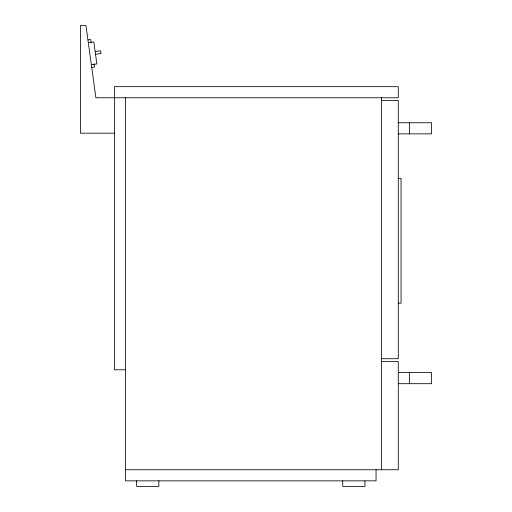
<?xml version="1.0" encoding="UTF-8"?>
<svg xmlns="http://www.w3.org/2000/svg" width="512" height="512" viewBox="0 0 512 512"><rect width="100%" height="100%" fill="white"/><g stroke="black" fill="none" stroke-linecap="round" stroke-linejoin="round"><path stroke-width="0.77" d="M87.942 39.917L90.694 39.539L91.13 42.682M88.32 42.669L93.824 41.914L96.851 63.91L91.347 64.672M95.149 51.539L100.646 50.784L101.024 53.53L95.526 54.291M91.725 67.418L94.477 67.04L94.042 63.898M381.613 100.55L398.266 100.55L398.266 358.707L381.613 358.707M398.266 122.758L431.578 122.758L431.578 133.862L398.266 133.862M114.432 133.165L80.422 133.165L80.422 25.6L85.978 25.6L95.898 97.773L398.266 97.773L398.266 86.669L114.432 86.669L114.432 369.811L125.53 369.811M398.266 178.272L401.043 178.272L401.043 303.187L398.266 303.187M381.613 361.485L398.266 361.485L398.266 469.747L125.53 469.747M398.266 372.589L431.578 372.589L431.578 383.693L398.266 383.693M409.37 122.758L409.37 133.862M409.37 372.589L409.37 383.693M381.613 97.773L381.613 469.747M376.058 469.747L376.058 480.851L125.53 480.851L125.53 97.773M364.954 480.851L364.954 486.4L342.746 486.4L342.746 480.851M158.842 480.851L158.842 486.4L136.634 486.4L136.634 480.851"/></g></svg>
